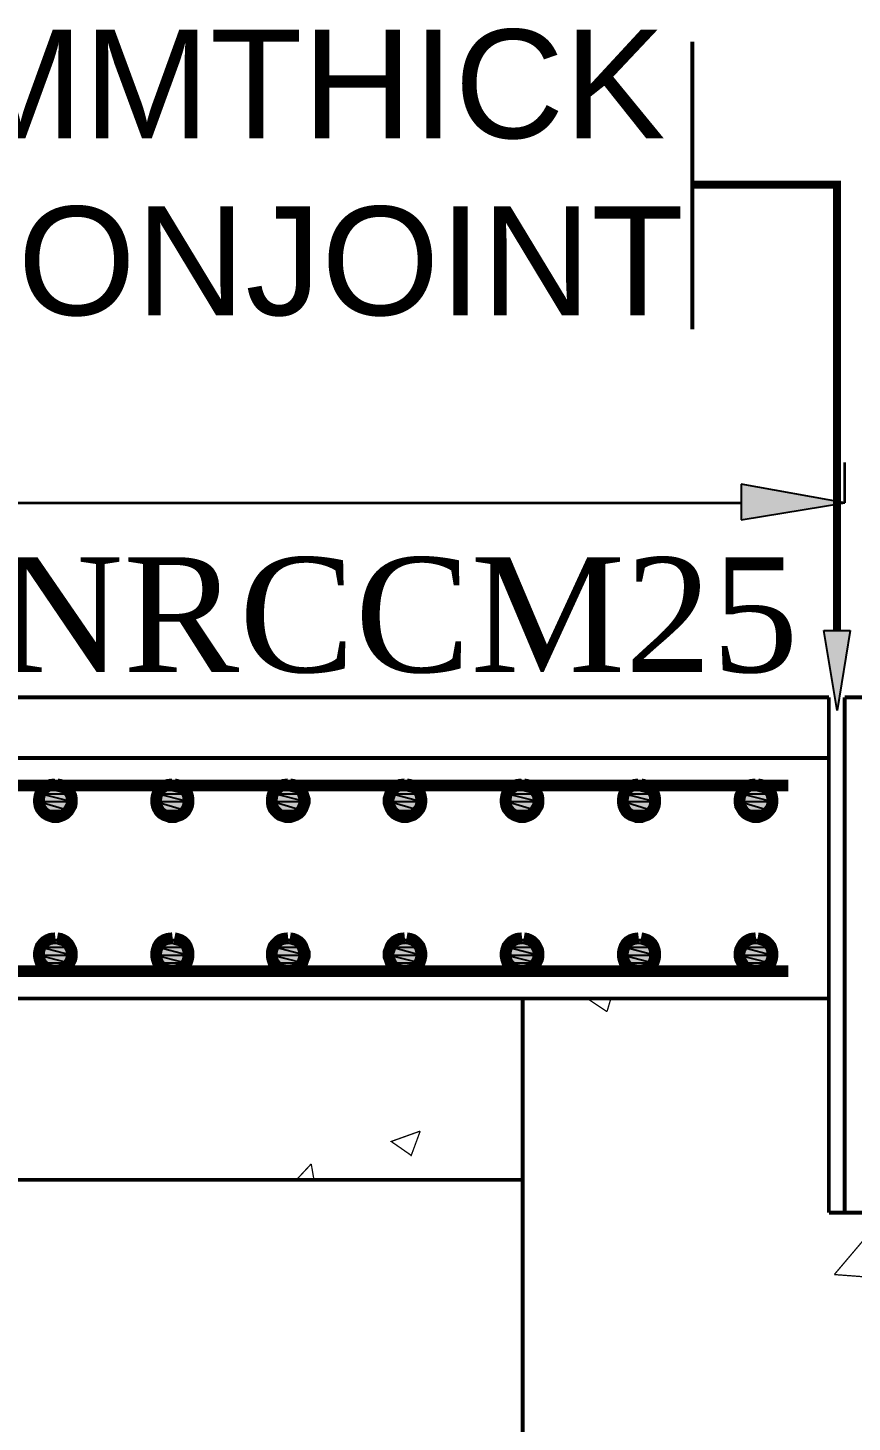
# Model space of a CAD drawing. Header units: millimetres. Extents: x 72 to 769, y 17 to 576.
# Drawn here: x 449.82 to 476.36, y 492.7 to 537.6 of the extents above; entities that cross this region are included whole.
import ezdxf

# ---------------------------------------------------------------- set-up
doc = ezdxf.new("R2010")
doc.units = ezdxf.units.MM
for name, color, linetype in [('H', 7, 'Continuous'), ('P', 7, 'Continuous'), ('T', 7, 'Continuous')]:
    doc.layers.add(name, color=color, linetype=linetype)

msp = doc.modelspace()

# ---------------------------------------------------------------- hatches: boundary and pattern name
at = {"layer": 'H', "linetype": 'Continuous'}
for points in [[(472.793, 521.741), (472.793, 522.887), (476.144, 522.288), (472.793, 521.741)], [(475.88, 515.602), (475.456, 518.195), (476.303, 518.195), (475.88, 515.602)], [(450.144, 512.692), (450.233, 512.939), (451.115, 512.939), (451.203, 512.692), (450.144, 512.692)], [(450.233, 512.939), (450.444, 513.115), (450.956, 513.115), (451.115, 512.939), (450.233, 512.939)], [(450.444, 513.115), (450.691, 513.186), (450.956, 513.115), (450.444, 513.115)], [(453.919, 512.692), (453.99, 512.939), (454.889, 512.939), (454.978, 512.692), (453.919, 512.692)], [(453.99, 512.939), (454.166, 513.115), (454.713, 513.115), (454.889, 512.939), (453.99, 512.939)], [(454.166, 513.115), (454.466, 513.186), (454.713, 513.115), (454.166, 513.115)], [(457.676, 512.692), (457.764, 512.939), (458.646, 512.939), (458.735, 512.692), (457.676, 512.692)], [(457.764, 512.939), (457.941, 513.115), (458.435, 513.115), (458.646, 512.939), (457.764, 512.939)], [(457.941, 513.115), (458.188, 513.186), (458.435, 513.115), (457.941, 513.115)], [(461.451, 512.692), (461.539, 512.939), (462.421, 512.939), (462.456, 512.692), (461.451, 512.692)], [(461.539, 512.939), (461.698, 513.115), (462.209, 513.115), (462.421, 512.939), (461.539, 512.939)], [(461.698, 513.115), (461.963, 513.186), (462.209, 513.115), (461.698, 513.115)], [(465.208, 512.692), (465.261, 512.939), (466.196, 512.939), (466.231, 512.692), (465.208, 512.692)], [(465.261, 512.939), (465.473, 513.115), (465.984, 513.115), (466.196, 512.939), (465.261, 512.939)], [(465.473, 513.115), (465.72, 513.186), (465.984, 513.115), (465.473, 513.115)], [(468.983, 512.692), (469.018, 512.939), (469.918, 512.939), (470.006, 512.692), (468.983, 512.692)], [(469.018, 512.939), (469.23, 513.115), (469.741, 513.115), (469.918, 512.939), (469.018, 512.939)], [(469.23, 513.115), (469.494, 513.186), (469.741, 513.115), (469.23, 513.115)], [(472.705, 512.692), (472.793, 512.939), (473.675, 512.939), (473.763, 512.692), (472.705, 512.692)], [(472.793, 512.939), (473.004, 513.115), (473.516, 513.115), (473.675, 512.939), (472.793, 512.939)], [(473.004, 513.115), (473.251, 513.186), (473.516, 513.115), (473.004, 513.115)], [(450.233, 512.392), (450.144, 512.692), (451.203, 512.692), (451.115, 512.392), (450.233, 512.392)], [(450.691, 512.128), (450.444, 512.216), (450.233, 512.392), (450.956, 512.216), (450.691, 512.128)], [(450.956, 512.216), (450.233, 512.392), (451.115, 512.392), (450.956, 512.216)], [(453.99, 512.392), (453.919, 512.692), (454.978, 512.692), (454.889, 512.392), (453.99, 512.392)], [(454.466, 512.128), (454.166, 512.216), (453.99, 512.392), (454.713, 512.216), (454.466, 512.128)], [(454.713, 512.216), (453.99, 512.392), (454.889, 512.392), (454.713, 512.216)], [(457.764, 512.392), (457.676, 512.692), (458.735, 512.692), (458.646, 512.392), (457.764, 512.392)], [(458.188, 512.128), (457.941, 512.216), (457.764, 512.392), (458.435, 512.216), (458.188, 512.128)], [(458.435, 512.216), (457.764, 512.392), (458.646, 512.392), (458.435, 512.216)], [(461.539, 512.392), (461.451, 512.692), (462.456, 512.692), (462.421, 512.392), (461.539, 512.392)], [(461.963, 512.128), (461.698, 512.216), (461.539, 512.392), (462.209, 512.216), (461.963, 512.128)], [(462.209, 512.216), (461.539, 512.392), (462.421, 512.392), (462.209, 512.216)], [(465.261, 512.392), (465.208, 512.692), (466.231, 512.692), (466.196, 512.392), (465.261, 512.392)], [(465.72, 512.128), (465.473, 512.216), (465.261, 512.392), (465.984, 512.216), (465.72, 512.128)], [(465.984, 512.216), (465.261, 512.392), (466.196, 512.392), (465.984, 512.216)], [(469.018, 512.392), (468.983, 512.692), (470.006, 512.692), (469.918, 512.392), (469.018, 512.392)], [(469.494, 512.128), (469.23, 512.216), (469.018, 512.392), (469.741, 512.216), (469.494, 512.128)], [(469.741, 512.216), (469.018, 512.392), (469.918, 512.392), (469.741, 512.216)], [(472.793, 512.392), (472.705, 512.692), (473.763, 512.692), (473.675, 512.392), (472.793, 512.392)], [(473.251, 512.128), (473.004, 512.216), (472.793, 512.392), (473.516, 512.216), (473.251, 512.128)], [(473.516, 512.216), (472.793, 512.392), (473.675, 512.392), (473.516, 512.216)], [(450.144, 507.735), (450.233, 507.982), (451.115, 507.982), (451.203, 507.735), (450.144, 507.735)], [(450.233, 507.982), (450.444, 508.194), (450.956, 508.194), (451.115, 507.982), (450.233, 507.982)], [(450.444, 508.194), (450.691, 508.247), (450.956, 508.194), (450.444, 508.194)], [(453.919, 507.735), (453.99, 507.982), (454.889, 507.982), (454.978, 507.735), (453.919, 507.735)], [(453.99, 507.982), (454.166, 508.194), (454.713, 508.194), (454.889, 507.982), (453.99, 507.982)], [(454.166, 508.194), (454.466, 508.247), (454.713, 508.194), (454.166, 508.194)], [(457.676, 507.735), (457.764, 507.982), (458.646, 507.982), (458.735, 507.735), (457.676, 507.735)], [(457.764, 507.982), (457.941, 508.194), (458.435, 508.194), (458.646, 507.982), (457.764, 507.982)], [(457.941, 508.194), (458.188, 508.247), (458.435, 508.194), (457.941, 508.194)], [(461.451, 507.735), (461.539, 507.982), (462.421, 507.982), (462.456, 507.735), (461.451, 507.735)], [(461.539, 507.982), (461.698, 508.194), (462.209, 508.194), (462.421, 507.982), (461.539, 507.982)], [(461.698, 508.194), (461.963, 508.247), (462.209, 508.194), (461.698, 508.194)], [(465.208, 507.735), (465.261, 507.982), (466.196, 507.982), (466.231, 507.735), (465.208, 507.735)], [(465.261, 507.982), (465.473, 508.194), (465.984, 508.194), (466.196, 507.982), (465.261, 507.982)], [(465.473, 508.194), (465.72, 508.247), (465.984, 508.194), (465.473, 508.194)], [(468.983, 507.735), (469.018, 507.982), (469.918, 507.982), (470.006, 507.735), (468.983, 507.735)], [(469.018, 507.982), (469.23, 508.194), (469.741, 508.194), (469.918, 507.982), (469.018, 507.982)], [(469.23, 508.194), (469.494, 508.247), (469.741, 508.194), (469.23, 508.194)], [(472.705, 507.735), (472.793, 507.982), (473.675, 507.982), (473.763, 507.735), (472.705, 507.735)], [(472.793, 507.982), (473.004, 508.194), (473.516, 508.194), (473.675, 507.982), (472.793, 507.982)], [(473.004, 508.194), (473.251, 508.247), (473.516, 508.194), (473.004, 508.194)], [(450.233, 507.488), (450.144, 507.735), (451.203, 507.735), (451.115, 507.488), (450.233, 507.488)], [(450.691, 507.224), (450.444, 507.312), (450.233, 507.488), (450.956, 507.312), (450.691, 507.224)], [(450.956, 507.312), (450.233, 507.488), (451.115, 507.488), (450.956, 507.312)], [(453.99, 507.488), (453.919, 507.735), (454.978, 507.735), (454.889, 507.488), (453.99, 507.488)], [(454.466, 507.224), (454.166, 507.312), (453.99, 507.488), (454.713, 507.312), (454.466, 507.224)], [(454.713, 507.312), (453.99, 507.488), (454.889, 507.488), (454.713, 507.312)], [(457.764, 507.488), (457.676, 507.735), (458.735, 507.735), (458.646, 507.488), (457.764, 507.488)], [(458.188, 507.224), (457.941, 507.312), (457.764, 507.488), (458.435, 507.312), (458.188, 507.224)], [(458.435, 507.312), (457.764, 507.488), (458.646, 507.488), (458.435, 507.312)], [(461.539, 507.488), (461.451, 507.735), (462.456, 507.735), (462.421, 507.488), (461.539, 507.488)], [(461.963, 507.224), (461.698, 507.312), (461.539, 507.488), (462.209, 507.312), (461.963, 507.224)], [(462.209, 507.312), (461.539, 507.488), (462.421, 507.488), (462.209, 507.312)], [(465.261, 507.488), (465.208, 507.735), (466.231, 507.735), (466.196, 507.488), (465.261, 507.488)], [(465.72, 507.224), (465.473, 507.312), (465.261, 507.488), (465.984, 507.312), (465.72, 507.224)], [(465.984, 507.312), (465.261, 507.488), (466.196, 507.488), (465.984, 507.312)], [(469.018, 507.488), (468.983, 507.735), (470.006, 507.735), (469.918, 507.488), (469.018, 507.488)], [(469.494, 507.224), (469.23, 507.312), (469.018, 507.488), (469.741, 507.312), (469.494, 507.224)], [(469.741, 507.312), (469.018, 507.488), (469.918, 507.488), (469.741, 507.312)], [(472.793, 507.488), (472.705, 507.735), (473.763, 507.735), (473.675, 507.488), (472.793, 507.488)], [(473.251, 507.224), (473.004, 507.312), (472.793, 507.488), (473.516, 507.312), (473.251, 507.224)], [(473.516, 507.312), (472.793, 507.488), (473.675, 507.488), (473.516, 507.312)]]:
    msp.add_hatch(color=256, dxfattribs=at).paths.add_polyline_path(points)

# ---------------------------------------------------------------- linework, layer by layer
at = {"layer": 'P'}
for points, const_width in [([(471.223, 537.157), (471.223, 527.897)], 0.127), ([(475.88, 518.195), (475.88, 532.553), (471.223, 532.553)], 0.254), ([(476.127, 522.305), (476.127, 523.61)], 0.085), ([(472.793, 522.305), (437.056, 522.305)], 0.085), ([(475.615, 516.043), (385.357, 516.043), (385.357, 500.503)], 0.127), ([(475.615, 499.445), (475.615, 516.043)], 0.127), ([(476.127, 499.445), (476.127, 516.043)], 0.127), ([(476.127, 516.043), (699.135, 516.043)], 0.127), ([(475.615, 514.085), (385.357, 514.085)], 0.127), ([(475.615, 499.445), (475.615, 514.35)], 0.042), ([(474.31, 513.203), (385.357, 513.203)], 0.381), ([(450.709, 513.239), (450.55, 513.221), (450.462, 513.186), (450.374, 513.115), (450.303, 513.045), (450.233, 512.974), (450.197, 512.868), (450.18, 512.763), (450.18, 512.657), (450.197, 512.551), (450.233, 512.463), (450.303, 512.374), (450.374, 512.304), (450.462, 512.251), (450.55, 512.216), (450.656, 512.18), (450.762, 512.18), (450.868, 512.216), (450.956, 512.251), (451.044, 512.304), (451.115, 512.374), (451.168, 512.463), (451.22, 512.551), (451.238, 512.657), (451.238, 512.763), (451.22, 512.868), (451.168, 512.974), (451.115, 513.045), (451.044, 513.115), (450.956, 513.186), (450.868, 513.221), (450.762, 513.239)], 0.381), ([(454.484, 513.239), (454.325, 513.221), (454.219, 513.186), (454.131, 513.115), (454.06, 513.045), (454.007, 512.974), (453.972, 512.868), (453.954, 512.763), (453.954, 512.657), (453.972, 512.551), (454.007, 512.463), (454.06, 512.374), (454.131, 512.304), (454.219, 512.251), (454.325, 512.216), (454.413, 512.18), (454.537, 512.18), (454.625, 512.216), (454.731, 512.251), (454.819, 512.304), (454.889, 512.374), (454.942, 512.463), (454.978, 512.551), (454.995, 512.657), (454.995, 512.763), (454.978, 512.868), (454.942, 512.974), (454.889, 513.045), (454.819, 513.115), (454.731, 513.186), (454.625, 513.221), (454.537, 513.239)], 0.381), ([(458.205, 513.239), (458.047, 513.221), (457.941, 513.186), (457.87, 513.115), (457.8, 513.045), (457.729, 512.974), (457.694, 512.868), (457.676, 512.763), (457.676, 512.657), (457.694, 512.551), (457.729, 512.463), (457.8, 512.374), (457.87, 512.304), (457.941, 512.251), (458.047, 512.216), (458.153, 512.18), (458.258, 512.18), (458.364, 512.216), (458.452, 512.251), (458.541, 512.304), (458.611, 512.374), (458.664, 512.463), (458.699, 512.551), (458.735, 512.657), (458.735, 512.763), (458.699, 512.868), (458.664, 512.974), (458.611, 513.045), (458.541, 513.115), (458.452, 513.186), (458.364, 513.221), (458.258, 513.239)], 0.381), ([(461.963, 513.239), (461.804, 513.221), (461.716, 513.186), (461.627, 513.115), (461.557, 513.045), (461.504, 512.974), (461.469, 512.868), (461.433, 512.763), (461.433, 512.657), (461.469, 512.551), (461.504, 512.463), (461.557, 512.374), (461.627, 512.304), (461.716, 512.251), (461.804, 512.216), (461.91, 512.18), (462.015, 512.18), (462.121, 512.216), (462.227, 512.251), (462.298, 512.304), (462.368, 512.374), (462.439, 512.463), (462.474, 512.551), (462.492, 512.657), (462.492, 512.763), (462.474, 512.868), (462.439, 512.974), (462.368, 513.045), (462.298, 513.115), (462.227, 513.186), (462.121, 513.221), (462.015, 513.239)], 0.381), ([(465.737, 513.239), (465.578, 513.221), (465.49, 513.186), (465.402, 513.115), (465.332, 513.045), (465.261, 512.974), (465.226, 512.868), (465.208, 512.763), (465.208, 512.657), (465.226, 512.551), (465.261, 512.463), (465.332, 512.374), (465.402, 512.304), (465.49, 512.251), (465.578, 512.216), (465.684, 512.18), (465.79, 512.18), (465.896, 512.216), (465.984, 512.251), (466.072, 512.304), (466.143, 512.374), (466.196, 512.463), (466.249, 512.551), (466.266, 512.657), (466.266, 512.763), (466.249, 512.868), (466.196, 512.974), (466.143, 513.045), (466.072, 513.115), (465.984, 513.186), (465.896, 513.221), (465.79, 513.239)], 0.381), ([(469.494, 513.239), (469.353, 513.221), (469.247, 513.186), (469.159, 513.115), (469.089, 513.045), (469.036, 512.974), (469, 512.868), (468.983, 512.763), (468.983, 512.657), (469, 512.551), (469.036, 512.463), (469.089, 512.374), (469.159, 512.304), (469.247, 512.251), (469.353, 512.216), (469.441, 512.18), (469.565, 512.18), (469.653, 512.216), (469.759, 512.251), (469.847, 512.304), (469.918, 512.374), (469.971, 512.463), (470.006, 512.551), (470.023, 512.657), (470.023, 512.763), (470.006, 512.868), (469.971, 512.974), (469.918, 513.045), (469.847, 513.115), (469.759, 513.186), (469.653, 513.221), (469.565, 513.239)], 0.381), ([(473.269, 513.239), (473.11, 513.221), (473.022, 513.186), (472.934, 513.115), (472.863, 513.045), (472.81, 512.974), (472.758, 512.868), (472.74, 512.763), (472.74, 512.657), (472.758, 512.551), (472.81, 512.463), (472.863, 512.374), (472.934, 512.304), (473.022, 512.251), (473.11, 512.216), (473.216, 512.18), (473.322, 512.18), (473.428, 512.216), (473.516, 512.251), (473.604, 512.304), (473.675, 512.374), (473.745, 512.463), (473.781, 512.551), (473.798, 512.657), (473.798, 512.763), (473.781, 512.868), (473.745, 512.974), (473.675, 513.045), (473.604, 513.115), (473.516, 513.186), (473.428, 513.221), (473.322, 513.239)], 0.381), ([(450.709, 508.282), (450.55, 508.265), (450.462, 508.229), (450.374, 508.176), (450.303, 508.106), (450.233, 508.018), (450.197, 507.912), (450.18, 507.824), (450.18, 507.7), (450.197, 507.612), (450.233, 507.506), (450.303, 507.418), (450.374, 507.347), (450.462, 507.294), (450.55, 507.259), (450.656, 507.242), (450.762, 507.242), (450.868, 507.259), (450.956, 507.294), (451.044, 507.347), (451.115, 507.418), (451.168, 507.506), (451.22, 507.612), (451.238, 507.7), (451.238, 507.824), (451.22, 507.912), (451.168, 508.018), (451.115, 508.106), (451.044, 508.176), (450.956, 508.229), (450.868, 508.265), (450.762, 508.282)], 0.381), ([(454.484, 508.282), (454.325, 508.265), (454.219, 508.229), (454.131, 508.176), (454.06, 508.106), (454.007, 508.018), (453.972, 507.912), (453.954, 507.824), (453.954, 507.7), (453.972, 507.612), (454.007, 507.506), (454.06, 507.418), (454.131, 507.347), (454.219, 507.294), (454.325, 507.259), (454.413, 507.242), (454.537, 507.242), (454.625, 507.259), (454.731, 507.294), (454.819, 507.347), (454.889, 507.418), (454.942, 507.506), (454.978, 507.612), (454.995, 507.7), (454.995, 507.824), (454.978, 507.912), (454.942, 508.018), (454.889, 508.106), (454.819, 508.176), (454.731, 508.229), (454.625, 508.265), (454.537, 508.282)], 0.381), ([(458.205, 508.282), (458.047, 508.265), (457.941, 508.229), (457.87, 508.176), (457.8, 508.106), (457.729, 508.018), (457.694, 507.912), (457.676, 507.824), (457.676, 507.7), (457.694, 507.612), (457.729, 507.506), (457.8, 507.418), (457.87, 507.347), (457.941, 507.294), (458.047, 507.259), (458.153, 507.242), (458.258, 507.242), (458.364, 507.259), (458.452, 507.294), (458.541, 507.347), (458.611, 507.418), (458.664, 507.506), (458.699, 507.612), (458.735, 507.7), (458.735, 507.824), (458.699, 507.912), (458.664, 508.018), (458.611, 508.106), (458.541, 508.176), (458.452, 508.229), (458.364, 508.265), (458.258, 508.282)], 0.381), ([(461.963, 508.282), (461.804, 508.265), (461.716, 508.229), (461.627, 508.176), (461.557, 508.106), (461.504, 508.018), (461.469, 507.912), (461.433, 507.824), (461.433, 507.7), (461.469, 507.612), (461.504, 507.506), (461.557, 507.418), (461.627, 507.347), (461.716, 507.294), (461.804, 507.259), (461.91, 507.242), (462.015, 507.242), (462.121, 507.259), (462.227, 507.294), (462.298, 507.347), (462.368, 507.418), (462.439, 507.506), (462.474, 507.612), (462.492, 507.7), (462.492, 507.824), (462.474, 507.912), (462.439, 508.018), (462.368, 508.106), (462.298, 508.176), (462.227, 508.229), (462.121, 508.265), (462.015, 508.282)], 0.381), ([(465.737, 508.282), (465.578, 508.265), (465.49, 508.229), (465.402, 508.176), (465.332, 508.106), (465.261, 508.018), (465.226, 507.912), (465.208, 507.824), (465.208, 507.7), (465.226, 507.612), (465.261, 507.506), (465.332, 507.418), (465.402, 507.347), (465.49, 507.294), (465.578, 507.259), (465.684, 507.242), (465.79, 507.242), (465.896, 507.259), (465.984, 507.294), (466.072, 507.347), (466.143, 507.418), (466.196, 507.506), (466.249, 507.612), (466.266, 507.7), (466.266, 507.824), (466.249, 507.912), (466.196, 508.018), (466.143, 508.106), (466.072, 508.176), (465.984, 508.229), (465.896, 508.265), (465.79, 508.282)], 0.381), ([(469.494, 508.282), (469.353, 508.265), (469.247, 508.229), (469.159, 508.176), (469.089, 508.106), (469.036, 508.018), (469, 507.912), (468.983, 507.824), (468.983, 507.7), (469, 507.612), (469.036, 507.506), (469.089, 507.418), (469.159, 507.347), (469.247, 507.294), (469.353, 507.259), (469.441, 507.242), (469.565, 507.242), (469.653, 507.259), (469.759, 507.294), (469.847, 507.347), (469.918, 507.418), (469.971, 507.506), (470.006, 507.612), (470.023, 507.7), (470.023, 507.824), (470.006, 507.912), (469.971, 508.018), (469.918, 508.106), (469.847, 508.176), (469.759, 508.229), (469.653, 508.265), (469.565, 508.282)], 0.381), ([(473.269, 508.282), (473.11, 508.265), (473.022, 508.229), (472.934, 508.176), (472.863, 508.106), (472.81, 508.018), (472.758, 507.912), (472.74, 507.824), (472.74, 507.7), (472.758, 507.612), (472.81, 507.506), (472.863, 507.418), (472.934, 507.347), (473.022, 507.294), (473.11, 507.259), (473.216, 507.242), (473.322, 507.242), (473.428, 507.259), (473.516, 507.294), (473.604, 507.347), (473.675, 507.418), (473.745, 507.506), (473.781, 507.612), (473.798, 507.7), (473.798, 507.824), (473.781, 507.912), (473.745, 508.018), (473.675, 508.106), (473.604, 508.176), (473.516, 508.229), (473.428, 508.265), (473.322, 508.282)], 0.381), ([(474.31, 507.224), (385.357, 507.224)], 0.381), ([(475.615, 506.342), (385.357, 506.342)], 0.127), ([(465.755, 506.342), (465.755, 491.649)], 0.127), ([(467.836, 506.342), (468.471, 505.919)], 0.042), ([(468.471, 505.919), (468.595, 506.342)], 0.042), ([(462.456, 502.073), (461.522, 501.738), (462.157, 501.297)], 0.042), ([(462.157, 501.262), (462.456, 502.073)], 0.042), ([(458.47, 500.503), (458.946, 501.015)], 0.042), ([(459.034, 500.503), (458.946, 501.015)], 0.042), ([(465.755, 500.503), (385.357, 500.503)], 0.127), ([(475.615, 499.445), (699.1, 499.445)], 0.127), ([(475.791, 497.452), (476.762, 498.598)], 0.042), ([(475.791, 497.452), (476.973, 497.364)], 0.042)]:
    msp.add_lwpolyline(points, dxfattribs=dict(at, const_width=const_width))
for points in [[(472.793, 522.905), (472.793, 521.758)], [(476.127, 522.305), (472.793, 522.905)], [(472.793, 521.758), (476.127, 522.305)], [(475.88, 515.62), (475.456, 518.195)], [(475.456, 518.195), (476.303, 518.195)], [(476.303, 518.195), (475.88, 515.62)], [(450.215, 512.939), (450.144, 512.692)], [(450.427, 513.115), (450.215, 512.939)], [(450.215, 512.939), (451.115, 512.939)], [(451.203, 512.692), (450.215, 512.939)], [(451.203, 512.692), (450.215, 512.939)], [(450.215, 512.939), (451.115, 512.939)], [(450.691, 513.203), (450.427, 513.115)], [(450.427, 513.115), (450.938, 513.115)], [(451.115, 512.939), (450.427, 513.115)], [(451.115, 512.939), (450.427, 513.115)], [(450.427, 513.115), (450.938, 513.115)], [(450.938, 513.115), (450.691, 513.203)], [(450.938, 513.115), (451.115, 512.939)], [(451.115, 512.939), (451.203, 512.692)], [(453.99, 512.939), (453.902, 512.692)], [(454.148, 513.115), (453.99, 512.939)], [(453.99, 512.939), (454.872, 512.939)], [(454.96, 512.692), (453.99, 512.939)], [(454.96, 512.692), (453.99, 512.939)], [(453.99, 512.939), (454.872, 512.939)], [(454.448, 513.203), (454.148, 513.115)], [(454.148, 513.115), (454.713, 513.115)], [(454.872, 512.939), (454.148, 513.115)], [(454.872, 512.939), (454.148, 513.115)], [(454.148, 513.115), (454.713, 513.115)], [(454.713, 513.115), (454.448, 513.203)], [(454.713, 513.115), (454.872, 512.939)], [(454.872, 512.939), (454.96, 512.692)], [(457.764, 512.939), (457.676, 512.692)], [(457.923, 513.115), (457.764, 512.939)], [(457.764, 512.939), (458.646, 512.939)], [(458.735, 512.692), (457.764, 512.939)], [(458.735, 512.692), (457.764, 512.939)], [(457.764, 512.939), (458.646, 512.939)], [(458.188, 513.203), (457.923, 513.115)], [(457.923, 513.115), (458.435, 513.115)], [(458.646, 512.939), (457.923, 513.115)], [(458.646, 512.939), (457.923, 513.115)], [(457.923, 513.115), (458.435, 513.115)], [(458.435, 513.115), (458.188, 513.203)], [(458.435, 513.115), (458.646, 512.939)], [(458.646, 512.939), (458.735, 512.692)], [(461.522, 512.939), (461.433, 512.692)], [(461.698, 513.115), (461.522, 512.939)], [(461.522, 512.939), (462.421, 512.939)], [(462.456, 512.692), (461.522, 512.939)], [(462.456, 512.692), (461.522, 512.939)], [(461.522, 512.939), (462.421, 512.939)], [(461.945, 513.203), (461.698, 513.115)], [(461.698, 513.115), (462.209, 513.115)], [(462.421, 512.939), (461.698, 513.115)], [(462.421, 512.939), (461.698, 513.115)], [(461.698, 513.115), (462.209, 513.115)], [(462.209, 513.115), (461.945, 513.203)], [(462.209, 513.115), (462.421, 512.939)], [(462.421, 512.939), (462.456, 512.692)], [(465.243, 512.939), (465.208, 512.692)], [(465.455, 513.115), (465.243, 512.939)], [(465.243, 512.939), (466.178, 512.939)], [(466.231, 512.692), (465.243, 512.939)], [(466.231, 512.692), (465.243, 512.939)], [(465.243, 512.939), (466.178, 512.939)], [(465.72, 513.203), (465.455, 513.115)], [(465.455, 513.115), (465.967, 513.115)], [(466.178, 512.939), (465.455, 513.115)], [(466.178, 512.939), (465.455, 513.115)], [(465.455, 513.115), (465.967, 513.115)], [(465.967, 513.115), (465.72, 513.203)], [(465.967, 513.115), (466.178, 512.939)], [(466.178, 512.939), (466.231, 512.692)], [(469.018, 512.939), (468.965, 512.692)], [(469.23, 513.115), (469.018, 512.939)], [(469.018, 512.939), (469.9, 512.939)], [(469.988, 512.692), (469.018, 512.939)], [(469.988, 512.692), (469.018, 512.939)], [(469.018, 512.939), (469.9, 512.939)], [(469.477, 513.203), (469.23, 513.115)], [(469.23, 513.115), (469.741, 513.115)], [(469.9, 512.939), (469.23, 513.115)], [(469.9, 512.939), (469.23, 513.115)], [(469.23, 513.115), (469.741, 513.115)], [(469.741, 513.115), (469.477, 513.203)], [(469.741, 513.115), (469.9, 512.939)], [(469.9, 512.939), (469.988, 512.692)], [(472.793, 512.939), (472.705, 512.692)], [(473.004, 513.115), (472.793, 512.939)], [(472.793, 512.939), (473.675, 512.939)], [(473.763, 512.692), (472.793, 512.939)], [(473.763, 512.692), (472.793, 512.939)], [(472.793, 512.939), (473.675, 512.939)], [(473.251, 513.203), (473.004, 513.115)], [(473.004, 513.115), (473.498, 513.115)], [(473.675, 512.939), (473.004, 513.115)], [(473.675, 512.939), (473.004, 513.115)], [(473.004, 513.115), (473.498, 513.115)], [(473.498, 513.115), (473.251, 513.203)], [(473.498, 513.115), (473.675, 512.939)], [(473.675, 512.939), (473.763, 512.692)], [(450.144, 512.692), (451.203, 512.692)], [(451.115, 512.392), (450.144, 512.692)], [(450.144, 512.692), (450.215, 512.392)], [(451.115, 512.392), (450.144, 512.692)], [(450.144, 512.692), (451.203, 512.692)], [(450.215, 512.392), (451.115, 512.392)], [(450.215, 512.392), (450.427, 512.233)], [(450.938, 512.233), (450.215, 512.392)], [(450.215, 512.392), (451.115, 512.392)], [(450.938, 512.233), (450.215, 512.392)], [(451.115, 512.392), (450.938, 512.233)], [(451.203, 512.692), (451.115, 512.392)], [(453.902, 512.692), (454.96, 512.692)], [(454.872, 512.392), (453.902, 512.692)], [(453.902, 512.692), (453.99, 512.392)], [(454.872, 512.392), (453.902, 512.692)], [(453.902, 512.692), (454.96, 512.692)], [(453.99, 512.392), (454.872, 512.392)], [(453.99, 512.392), (454.148, 512.233)], [(454.713, 512.233), (453.99, 512.392)], [(453.99, 512.392), (454.872, 512.392)], [(454.713, 512.233), (453.99, 512.392)], [(454.872, 512.392), (454.713, 512.233)], [(454.96, 512.692), (454.872, 512.392)], [(457.676, 512.692), (458.735, 512.692)], [(458.646, 512.392), (457.676, 512.692)], [(457.676, 512.692), (457.764, 512.392)], [(458.646, 512.392), (457.676, 512.692)], [(457.676, 512.692), (458.735, 512.692)], [(457.764, 512.392), (458.646, 512.392)], [(457.764, 512.392), (457.923, 512.233)], [(458.435, 512.233), (457.764, 512.392)], [(457.764, 512.392), (458.646, 512.392)], [(458.435, 512.233), (457.764, 512.392)], [(458.646, 512.392), (458.435, 512.233)], [(458.735, 512.692), (458.646, 512.392)], [(461.433, 512.692), (462.456, 512.692)], [(462.421, 512.392), (461.433, 512.692)], [(461.433, 512.692), (461.522, 512.392)], [(462.421, 512.392), (461.433, 512.692)], [(461.433, 512.692), (462.456, 512.692)], [(461.522, 512.392), (462.421, 512.392)], [(461.522, 512.392), (461.698, 512.233)], [(462.209, 512.233), (461.522, 512.392)], [(461.522, 512.392), (462.421, 512.392)], [(462.209, 512.233), (461.522, 512.392)], [(462.421, 512.392), (462.209, 512.233)], [(462.456, 512.692), (462.421, 512.392)], [(465.208, 512.692), (466.231, 512.692)], [(466.178, 512.392), (465.208, 512.692)], [(465.208, 512.692), (465.243, 512.392)], [(466.178, 512.392), (465.208, 512.692)], [(465.208, 512.692), (466.231, 512.692)], [(465.243, 512.392), (466.178, 512.392)], [(465.243, 512.392), (465.455, 512.233)], [(465.967, 512.233), (465.243, 512.392)], [(465.243, 512.392), (466.178, 512.392)], [(465.967, 512.233), (465.243, 512.392)], [(466.178, 512.392), (465.967, 512.233)], [(466.231, 512.692), (466.178, 512.392)], [(468.965, 512.692), (469.988, 512.692)], [(469.9, 512.392), (468.965, 512.692)], [(468.965, 512.692), (469.018, 512.392)], [(469.9, 512.392), (468.965, 512.692)], [(468.965, 512.692), (469.988, 512.692)], [(469.018, 512.392), (469.9, 512.392)], [(469.018, 512.392), (469.23, 512.233)], [(469.741, 512.233), (469.018, 512.392)], [(469.018, 512.392), (469.9, 512.392)], [(469.741, 512.233), (469.018, 512.392)], [(469.9, 512.392), (469.741, 512.233)], [(469.988, 512.692), (469.9, 512.392)], [(472.705, 512.692), (473.763, 512.692)], [(473.675, 512.392), (472.705, 512.692)], [(472.705, 512.692), (472.793, 512.392)], [(473.675, 512.392), (472.705, 512.692)], [(472.705, 512.692), (473.763, 512.692)], [(472.793, 512.392), (473.675, 512.392)], [(472.793, 512.392), (473.004, 512.233)], [(473.498, 512.233), (472.793, 512.392)], [(472.793, 512.392), (473.675, 512.392)], [(473.498, 512.233), (472.793, 512.392)], [(473.675, 512.392), (473.498, 512.233)], [(473.763, 512.692), (473.675, 512.392)], [(450.427, 512.233), (450.938, 512.233)], [(450.427, 512.233), (450.938, 512.233)], [(450.691, 512.145), (450.427, 512.233)], [(450.938, 512.233), (450.691, 512.145)], [(454.148, 512.233), (454.713, 512.233)], [(454.148, 512.233), (454.713, 512.233)], [(454.448, 512.145), (454.148, 512.233)], [(454.713, 512.233), (454.448, 512.145)], [(457.923, 512.233), (458.435, 512.233)], [(457.923, 512.233), (458.435, 512.233)], [(458.188, 512.145), (457.923, 512.233)], [(458.435, 512.233), (458.188, 512.145)], [(461.698, 512.233), (462.209, 512.233)], [(461.698, 512.233), (462.209, 512.233)], [(461.945, 512.145), (461.698, 512.233)], [(462.209, 512.233), (461.945, 512.145)], [(465.455, 512.233), (465.967, 512.233)], [(465.455, 512.233), (465.967, 512.233)], [(465.72, 512.145), (465.455, 512.233)], [(465.967, 512.233), (465.72, 512.145)], [(469.23, 512.233), (469.741, 512.233)], [(469.23, 512.233), (469.741, 512.233)], [(469.477, 512.145), (469.23, 512.233)], [(469.741, 512.233), (469.477, 512.145)], [(473.004, 512.233), (473.498, 512.233)], [(473.004, 512.233), (473.498, 512.233)], [(473.251, 512.145), (473.004, 512.233)], [(473.498, 512.233), (473.251, 512.145)], [(450.215, 508), (450.144, 507.735)], [(450.427, 508.212), (450.215, 508)], [(450.215, 508), (451.115, 508)], [(451.203, 507.735), (450.215, 508)], [(451.203, 507.735), (450.215, 508)], [(450.215, 508), (451.115, 508)], [(450.691, 508.247), (450.427, 508.212)], [(450.427, 508.212), (450.938, 508.212)], [(451.115, 508), (450.427, 508.212)], [(451.115, 508), (450.427, 508.212)], [(450.427, 508.212), (450.938, 508.212)], [(450.938, 508.212), (450.691, 508.247)], [(450.938, 508.212), (451.115, 508)], [(451.115, 508), (451.203, 507.735)], [(453.99, 508), (453.902, 507.735)], [(454.148, 508.212), (453.99, 508)], [(453.99, 508), (454.872, 508)], [(454.96, 507.735), (453.99, 508)], [(454.96, 507.735), (453.99, 508)], [(453.99, 508), (454.872, 508)], [(454.448, 508.247), (454.148, 508.212)], [(454.148, 508.212), (454.713, 508.212)], [(454.872, 508), (454.148, 508.212)], [(454.872, 508), (454.148, 508.212)], [(454.148, 508.212), (454.713, 508.212)], [(454.713, 508.212), (454.448, 508.247)], [(454.713, 508.212), (454.872, 508)], [(454.872, 508), (454.96, 507.735)], [(457.764, 508), (457.676, 507.735)], [(457.923, 508.212), (457.764, 508)], [(457.764, 508), (458.646, 508)], [(458.735, 507.735), (457.764, 508)], [(458.735, 507.735), (457.764, 508)], [(457.764, 508), (458.646, 508)], [(458.188, 508.247), (457.923, 508.212)], [(457.923, 508.212), (458.435, 508.212)], [(458.646, 508), (457.923, 508.212)], [(458.646, 508), (457.923, 508.212)], [(457.923, 508.212), (458.435, 508.212)], [(458.435, 508.212), (458.188, 508.247)], [(458.435, 508.212), (458.646, 508)], [(458.646, 508), (458.735, 507.735)], [(461.522, 508), (461.433, 507.735)], [(461.698, 508.212), (461.522, 508)], [(461.522, 508), (462.421, 508)], [(462.456, 507.735), (461.522, 508)], [(462.456, 507.735), (461.522, 508)], [(461.522, 508), (462.421, 508)], [(461.945, 508.247), (461.698, 508.212)], [(461.698, 508.212), (462.209, 508.212)], [(462.421, 508), (461.698, 508.212)], [(462.421, 508), (461.698, 508.212)], [(461.698, 508.212), (462.209, 508.212)], [(462.209, 508.212), (461.945, 508.247)], [(462.209, 508.212), (462.421, 508)], [(462.421, 508), (462.456, 507.735)], [(465.243, 508), (465.208, 507.735)], [(465.455, 508.212), (465.243, 508)], [(465.243, 508), (466.178, 508)], [(466.231, 507.735), (465.243, 508)], [(466.231, 507.735), (465.243, 508)], [(465.243, 508), (466.178, 508)], [(465.72, 508.247), (465.455, 508.212)], [(465.455, 508.212), (465.967, 508.212)], [(466.178, 508), (465.455, 508.212)], [(466.178, 508), (465.455, 508.212)], [(465.455, 508.212), (465.967, 508.212)], [(465.967, 508.212), (465.72, 508.247)], [(465.967, 508.212), (466.178, 508)], [(466.178, 508), (466.231, 507.735)], [(469.018, 508), (468.965, 507.735)], [(469.23, 508.212), (469.018, 508)], [(469.018, 508), (469.9, 508)], [(469.988, 507.735), (469.018, 508)], [(469.988, 507.735), (469.018, 508)], [(469.018, 508), (469.9, 508)], [(469.477, 508.247), (469.23, 508.212)], [(469.23, 508.212), (469.741, 508.212)], [(469.9, 508), (469.23, 508.212)], [(469.9, 508), (469.23, 508.212)], [(469.23, 508.212), (469.741, 508.212)], [(469.741, 508.212), (469.477, 508.247)], [(469.741, 508.212), (469.9, 508)], [(469.9, 508), (469.988, 507.735)], [(472.793, 508), (472.705, 507.735)], [(473.004, 508.212), (472.793, 508)], [(472.793, 508), (473.675, 508)], [(473.763, 507.735), (472.793, 508)], [(473.763, 507.735), (472.793, 508)], [(472.793, 508), (473.675, 508)], [(473.251, 508.247), (473.004, 508.212)], [(473.004, 508.212), (473.498, 508.212)], [(473.675, 508), (473.004, 508.212)], [(473.675, 508), (473.004, 508.212)], [(473.004, 508.212), (473.498, 508.212)], [(473.498, 508.212), (473.251, 508.247)], [(473.498, 508.212), (473.675, 508)], [(473.675, 508), (473.763, 507.735)], [(450.144, 507.735), (451.203, 507.735)], [(451.115, 507.488), (450.144, 507.735)], [(450.144, 507.735), (450.215, 507.488)], [(451.115, 507.488), (450.144, 507.735)], [(450.144, 507.735), (451.203, 507.735)], [(450.215, 507.488), (451.115, 507.488)], [(450.215, 507.488), (450.427, 507.312)], [(450.938, 507.312), (450.215, 507.488)], [(450.215, 507.488), (451.115, 507.488)], [(450.938, 507.312), (450.215, 507.488)], [(451.115, 507.488), (450.938, 507.312)], [(451.203, 507.735), (451.115, 507.488)], [(453.902, 507.735), (454.96, 507.735)], [(454.872, 507.488), (453.902, 507.735)], [(453.902, 507.735), (453.99, 507.488)], [(454.872, 507.488), (453.902, 507.735)], [(453.902, 507.735), (454.96, 507.735)], [(453.99, 507.488), (454.872, 507.488)], [(453.99, 507.488), (454.148, 507.312)], [(454.713, 507.312), (453.99, 507.488)], [(453.99, 507.488), (454.872, 507.488)], [(454.713, 507.312), (453.99, 507.488)], [(454.872, 507.488), (454.713, 507.312)], [(454.96, 507.735), (454.872, 507.488)], [(457.676, 507.735), (458.735, 507.735)], [(458.646, 507.488), (457.676, 507.735)], [(457.676, 507.735), (457.764, 507.488)], [(458.646, 507.488), (457.676, 507.735)], [(457.676, 507.735), (458.735, 507.735)], [(457.764, 507.488), (458.646, 507.488)], [(457.764, 507.488), (457.923, 507.312)], [(458.435, 507.312), (457.764, 507.488)], [(457.764, 507.488), (458.646, 507.488)], [(458.435, 507.312), (457.764, 507.488)], [(458.646, 507.488), (458.435, 507.312)], [(458.735, 507.735), (458.646, 507.488)], [(461.433, 507.735), (462.456, 507.735)], [(462.421, 507.488), (461.433, 507.735)], [(461.433, 507.735), (461.522, 507.488)], [(462.421, 507.488), (461.433, 507.735)], [(461.433, 507.735), (462.456, 507.735)], [(461.522, 507.488), (462.421, 507.488)], [(461.522, 507.488), (461.698, 507.312)], [(462.209, 507.312), (461.522, 507.488)], [(461.522, 507.488), (462.421, 507.488)], [(462.209, 507.312), (461.522, 507.488)], [(462.421, 507.488), (462.209, 507.312)], [(462.456, 507.735), (462.421, 507.488)], [(465.208, 507.735), (466.231, 507.735)], [(466.178, 507.488), (465.208, 507.735)], [(465.208, 507.735), (465.243, 507.488)], [(466.178, 507.488), (465.208, 507.735)], [(465.208, 507.735), (466.231, 507.735)], [(465.243, 507.488), (466.178, 507.488)], [(465.243, 507.488), (465.455, 507.312)], [(465.967, 507.312), (465.243, 507.488)], [(465.243, 507.488), (466.178, 507.488)], [(465.967, 507.312), (465.243, 507.488)], [(466.178, 507.488), (465.967, 507.312)], [(466.231, 507.735), (466.178, 507.488)], [(468.965, 507.735), (469.988, 507.735)], [(469.9, 507.488), (468.965, 507.735)], [(468.965, 507.735), (469.018, 507.488)], [(469.9, 507.488), (468.965, 507.735)], [(468.965, 507.735), (469.988, 507.735)], [(469.018, 507.488), (469.9, 507.488)], [(469.018, 507.488), (469.23, 507.312)], [(469.741, 507.312), (469.018, 507.488)], [(469.018, 507.488), (469.9, 507.488)], [(469.741, 507.312), (469.018, 507.488)], [(469.9, 507.488), (469.741, 507.312)], [(469.988, 507.735), (469.9, 507.488)], [(472.705, 507.735), (473.763, 507.735)], [(473.675, 507.488), (472.705, 507.735)], [(472.705, 507.735), (472.793, 507.488)], [(473.675, 507.488), (472.705, 507.735)], [(472.705, 507.735), (473.763, 507.735)], [(472.793, 507.488), (473.675, 507.488)], [(472.793, 507.488), (473.004, 507.312)], [(473.498, 507.312), (472.793, 507.488)], [(472.793, 507.488), (473.675, 507.488)], [(473.498, 507.312), (472.793, 507.488)], [(473.675, 507.488), (473.498, 507.312)], [(473.763, 507.735), (473.675, 507.488)], [(450.427, 507.312), (450.938, 507.312)], [(450.427, 507.312), (450.938, 507.312)], [(450.691, 507.224), (450.427, 507.312)], [(450.938, 507.312), (450.691, 507.224)], [(454.148, 507.312), (454.713, 507.312)], [(454.148, 507.312), (454.713, 507.312)], [(454.448, 507.224), (454.148, 507.312)], [(454.713, 507.312), (454.448, 507.224)], [(457.923, 507.312), (458.435, 507.312)], [(457.923, 507.312), (458.435, 507.312)], [(458.188, 507.224), (457.923, 507.312)], [(458.435, 507.312), (458.188, 507.224)], [(461.698, 507.312), (462.209, 507.312)], [(461.698, 507.312), (462.209, 507.312)], [(461.945, 507.224), (461.698, 507.312)], [(462.209, 507.312), (461.945, 507.224)], [(465.455, 507.312), (465.967, 507.312)], [(465.455, 507.312), (465.967, 507.312)], [(465.72, 507.224), (465.455, 507.312)], [(465.967, 507.312), (465.72, 507.224)], [(469.23, 507.312), (469.741, 507.312)], [(469.23, 507.312), (469.741, 507.312)], [(469.477, 507.224), (469.23, 507.312)], [(469.741, 507.312), (469.477, 507.224)], [(473.004, 507.312), (473.498, 507.312)], [(473.004, 507.312), (473.498, 507.312)], [(473.251, 507.224), (473.004, 507.312)], [(473.498, 507.312), (473.251, 507.224)]]:
    msp.add_lwpolyline(points, dxfattribs=at)

# ---------------------------------------------------------------- texts
at = {"layer": 'T', "attachment_point": 7}
for s, insert, char_height in [('{\\fArial|b0|i0|c0|p18;20MMTHICK}', (442.1, 534), 3.5), ('{\\fArial|b0|i0|c0|p18;EXPANSIONJOINT}', (428.3, 528.3), 3.5), ('{\\fTimes New Roman|b0|i0|c0|p18;APPRAOCHSLABINRCCM25}', (402.9, 516.8), 3.7)]:
    msp.add_mtext(s, dxfattribs=dict(at, insert=insert, char_height=char_height))

doc.saveas('drawing.dxf')
